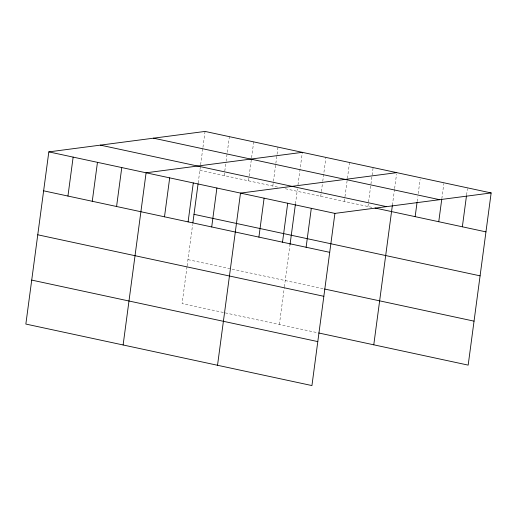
<?xml version="1.0" encoding="UTF-8"?>
<svg xmlns="http://www.w3.org/2000/svg" width="517" height="517" viewBox="0 0 517 517"><rect width="100%" height="100%" fill="white"/><g stroke="black" fill="none" stroke-linecap="round" stroke-linejoin="round"><path stroke-width="0.39" stroke-dasharray="2.58 1.94" d="M187.018 266.701L182.094 303.602L317.91 332.806M187.122 265.912L192.647 224.488M198.198 182.921L200.506 165.595M200.615 164.8L202.838 148.114M202.948 147.319L205.068 131.428M224.191 175.593L225.994 162.079M226.097 161.285L229.386 136.656M248.509 180.821L249.039 176.846M249.142 176.051L251.475 158.57M251.579 157.775L253.698 141.884M272.821 186.049L273.351 182.074M273.461 181.28L276.957 155.061M277.067 154.266L278.017 147.112M279.361 324.521L284.285 287.614M284.389 286.832L290.024 244.619M295.465 203.84L297.456 188.892M297.986 184.918L302.335 152.341M320.74 196.35L321.27 192.376M321.38 191.581L322.653 182.049M322.757 181.254L325.936 157.414M344.341 201.423L344.871 197.455M344.981 196.66L347.314 179.179M347.418 178.384L349.537 162.493M367.949 206.503L373.138 167.566M392.397 205.217L394.516 189.325M394.62 188.531L396.533 174.229M417.161 201.552L417.801 196.783M418.227 193.61L420.134 179.302M441.828 198.683L443.838 183.587M466.592 195.019L467.439 188.66M199.872 170.364L277.532 187.057M285.371 188.744L372.667 207.517M187.962 259.631L323.778 288.835"/><path stroke-width="0.78" d="M491.15 192.938L205.068 131.428L48.824 151.882L25.85 324.062L311.932 385.572L334.906 213.398L491.15 192.938L468.176 365.118L318.698 332.974M67.947 196.046L73.143 157.11M92.265 201.275L97.455 162.338M116.577 206.503L121.773 167.566M123.117 344.975L146.091 172.794L302.335 152.341M164.496 216.804L169.692 177.874M188.098 221.883L193.293 182.947M192.86 222.924L198.089 183.709M211.705 226.957L216.894 188.02M217.528 365.273L240.502 193.1L396.746 172.639M258.907 237.109L264.103 198.173M282.508 242.182L287.704 203.246M290.024 244.619L295.362 204.622M306.109 247.255L311.305 208.319M373.772 344.82L392.397 205.217M415.151 216.649L417.057 202.347M438.752 221.728L441.718 199.478M462.353 226.801L466.489 195.814M153.504 138.175L439.592 199.691M100.382 145.135L386.464 206.645M375.025 208.021L485.954 231.875M48.824 151.882L334.906 213.398M194.004 214.329L480.086 275.845M43.628 190.818L329.71 252.328M324.566 289.009L474.044 321.147M37.76 234.789L323.842 296.299M31.718 280.091L317.8 341.601"/></g></svg>
